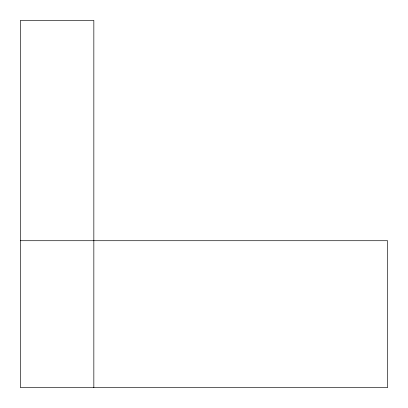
<?xml version="1.0" encoding="UTF-8"?>
<svg xmlns="http://www.w3.org/2000/svg" width="408" height="408" viewBox="0 0 408 408"><rect width="100%" height="100%" fill="white"/><g stroke="black" fill="none" stroke-linecap="round" stroke-linejoin="round"><path stroke-width="0.61" d="M20.4 240.72L387.6 240.72L387.6 387.6L20.4 387.6L20.4 20.4L93.84 20.4L93.84 387.6"/></g></svg>
